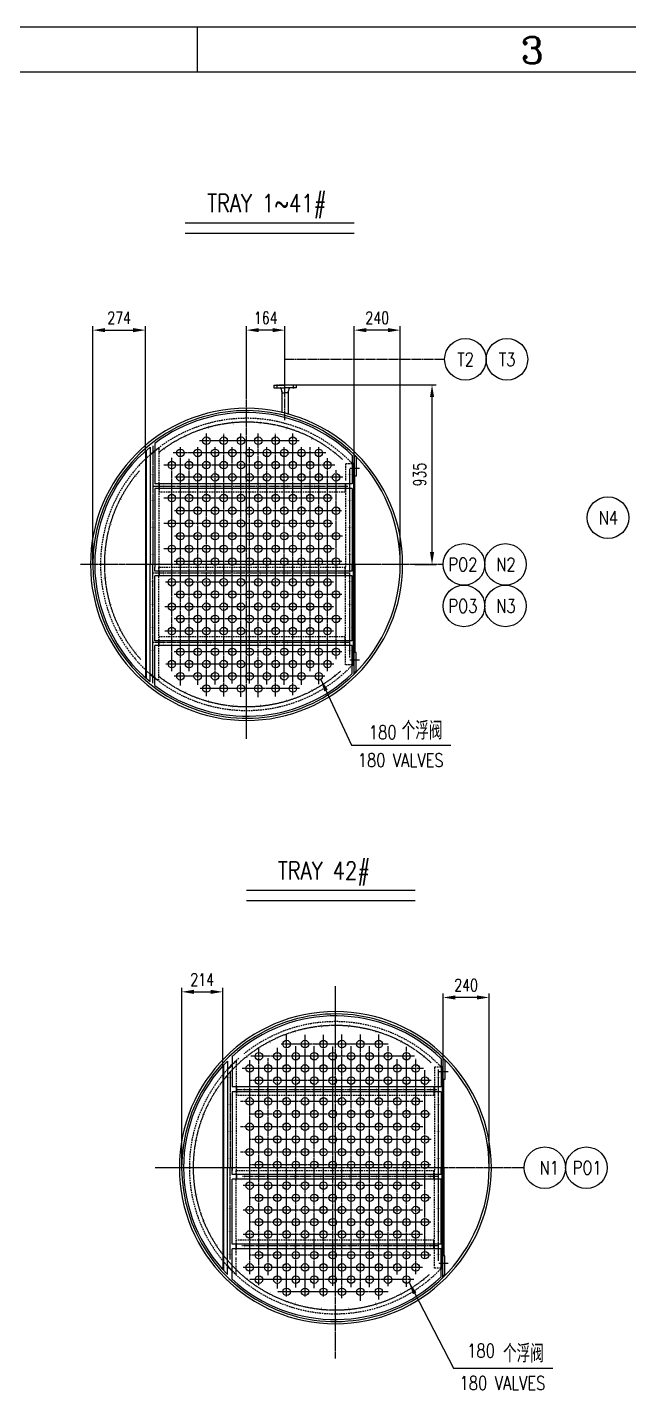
# Model space of a CAD drawing. Extents: x 16825 to 205982, y -10874 to 68273.
# Drawn here: x 168945 to 173641, y 57640 to 68273 of the extents above; entities that cross this region are included whole.
import ezdxf

# ---------------------------------------------------------------- set-up
doc = ezdxf.new("R2010")
doc.units = 0
doc.header["$LTSCALE"] = 5
doc.header["$MEASUREMENT"] = 0
for name, pattern in [('CENTER', [18, 15, -1, 1, -1]), ('DASHED', [0.75, 0.5, -0.25]), ('PHANTOM', [63.5, 31.75, -6.35, 6.35, -6.35, 6.35, -6.35])]:
    doc.linetypes.add(name, pattern=pattern)
doc.layers.get('DEFPOINTS').update_dxf_attribs({"linetype": 'CONTINUOUS'})
for name, color, linetype in [('CEN', 6, 'CENTER'), ('DIM', 1, 'CONTINUOUS'), ('HID', 5, 'DASHED'), ('PHANTOM', 4, 'PHANTOM'), ('THICK', 2, 'CONTINUOUS'), ('THIN', 1, 'CONTINUOUS'), ('THINK', 2, 'CONTINUOUS'), ('THK', 2, 'CONTINUOUS'), ('TK', 3, 'CONTINUOUS'), ('TXT', 3, 'CONTINUOUS')]:
    doc.layers.add(name, color=color, linetype=linetype)
doc.styles.add('ROMANC', font='romanc')
doc.styles.get("Standard").update_dxf_attribs({"font": 'simplex', "width": 0.75, "bigfont": 'hzdx'})
doc.dimstyles.new('DIM3', dxfattribs={"dimscale": 0, "dimtxt": 3, "dimasz": 3, "dimexe": 1, "dimexo": 0, "dimgap": 1.5, "dimtad": 1, "dimdec": 4, "dimdsep": 46, "dimtxsty": 'Standard', "dimcen": 3, "dimclrd": 1, "dimclrt": 3, "dimadec": 0, "dimazin": 0, "dimtfac": 0.75, "dimtdec": 4, "dimtix": 1, "dimtmove": 0, "dimatfit": 0, "dimfxl": 0, "dimtolj": 1, "dimtzin": 0, "dimarcsym": 0})

# ---------------------------------------------------------------- blocks, each defined once
blk = doc.blocks.new('*D34')
at = {"layer": 'DEFPOINTS', "color": 0}
for p in [(169868, 65909), (169868, 64955), (169457, 64081)]:
    blk.add_point(p, dxfattribs=at)
at = {"layer": 'DIM', "lineweight": -2}
for p, q in [((169457, 64081), (169457, 65941)), ((169868, 64955), (169868, 65941))]:
    blk.add_line(p, q, dxfattribs=at)
at = {"layer": 'DIM', "color": 1, "lineweight": -2}
blk.add_line((169553, 65909), (169772, 65909), dxfattribs=at)
at = {"layer": 'DIM', "color": 1}
for points in [[(169553, 65925), (169553, 65893), (169457, 65909)], [(169772, 65925), (169772, 65893), (169868, 65909)]]:
    blk.add_solid(points, dxfattribs=at)
at = {"layer": 'DIM', "color": 3, "insert": (169663, 66005), "char_height": 96, "attachment_point": 5}
blk.add_mtext('\\A1;274', dxfattribs=at)
blk = doc.blocks.new('*D13')
at = {"layer": 'DEFPOINTS', "color": 0}
for p in [(172191, 60701), (172191, 60058), (172551, 59372)]:
    blk.add_point(p, dxfattribs=at)
at = {"layer": 'THIN', "lineweight": -2}
for p, q in [((172191, 60058), (172191, 60733)), ((172551, 59372), (172551, 60733))]:
    blk.add_line(p, q, dxfattribs=at)
at = {"layer": 'THIN', "color": 1, "lineweight": -2}
blk.add_line((172455, 60701), (172287, 60701), dxfattribs=at)
at = {"layer": 'THIN', "color": 1}
for points in [[(172287, 60717), (172287, 60685), (172191, 60701)], [(172455, 60717), (172455, 60685), (172551, 60701)]]:
    blk.add_solid(points, dxfattribs=at)
at = {"layer": 'THIN', "color": 3, "insert": (172371, 60797), "char_height": 96, "attachment_point": 5}
blk.add_mtext('\\A1;240', dxfattribs=at)
blk = doc.blocks.new('*D12')
at = {"layer": 'DEFPOINTS', "color": 0}
for p in [(170472, 60745), (170472, 60156), (170151, 59372)]:
    blk.add_point(p, dxfattribs=at)
at = {"layer": 'DIM', "lineweight": -2}
for p, q in [((170151, 59372), (170151, 60777)), ((170472, 60156), (170472, 60777))]:
    blk.add_line(p, q, dxfattribs=at)
at = {"layer": 'DIM', "color": 1, "lineweight": -2}
blk.add_line((170247, 60745), (170376, 60745), dxfattribs=at)
at = {"layer": 'DIM', "color": 1}
for points in [[(170247, 60761), (170247, 60729), (170151, 60745)], [(170376, 60761), (170376, 60729), (170472, 60745)]]:
    blk.add_solid(points, dxfattribs=at)
at = {"layer": 'DIM', "color": 3, "insert": (170311, 60841), "char_height": 96, "attachment_point": 5}
blk.add_mtext('\\A1;214', dxfattribs=at)
blk = doc.blocks.new('*D18')
at = {"layer": 'DEFPOINTS', "color": 0}
for p in [(171497, 65909), (171497, 64081), (171857, 64081)]:
    blk.add_point(p, dxfattribs=at)
at = {"layer": 'DIM', "lineweight": -2}
for p, q in [((171497, 64081), (171497, 65941)), ((171857, 64081), (171857, 65941))]:
    blk.add_line(p, q, dxfattribs=at)
at = {"layer": 'DIM', "color": 1, "lineweight": -2}
blk.add_line((171761, 65909), (171593, 65909), dxfattribs=at)
at = {"layer": 'DIM', "color": 1}
for points in [[(171593, 65925), (171593, 65893), (171497, 65909)], [(171761, 65925), (171761, 65893), (171857, 65909)]]:
    blk.add_solid(points, dxfattribs=at)
at = {"layer": 'DIM', "color": 3, "insert": (171677, 66005), "char_height": 96, "attachment_point": 5}
blk.add_mtext('\\A1;240', dxfattribs=at)
blk = doc.blocks.new('*D35')
at = {"layer": 'DEFPOINTS', "color": 0}
for p in [(170957, 65483), (172105, 65483), (171972, 64081)]:
    blk.add_point(p, dxfattribs=at)
at = {"layer": 'DIM', "lineweight": -2}
for p, q in [((170957, 65483), (172137, 65483)), ((171972, 64081), (172137, 64081))]:
    blk.add_line(p, q, dxfattribs=at)
at = {"layer": 'DIM', "color": 1, "lineweight": -2}
blk.add_line((172105, 64177), (172105, 65387), dxfattribs=at)
at = {"layer": 'DIM', "color": 1}
for points in [[(172089, 65387), (172121, 65387), (172105, 65483)], [(172089, 64177), (172121, 64177), (172105, 64081)]]:
    blk.add_solid(points, dxfattribs=at)
at = {"layer": 'DIM', "color": 3, "insert": (172009, 64782), "char_height": 96, "attachment_point": 5, "rotation": 90}
blk.add_mtext('\\A1;935', dxfattribs=at)
blk = doc.blocks.new('*D17')
at = {"layer": 'DEFPOINTS', "color": 0}
for p in [(170657, 65909), (170657, 65396), (170957, 65396)]:
    blk.add_point(p, dxfattribs=at)
at = {"layer": 'DIM', "lineweight": -2}
for p, q in [((170657, 65396), (170657, 65941)), ((170957, 65396), (170957, 65941))]:
    blk.add_line(p, q, dxfattribs=at)
at = {"layer": 'DIM', "color": 1, "lineweight": -2}
blk.add_line((170861, 65909), (170753, 65909), dxfattribs=at)
at = {"layer": 'DIM', "color": 1}
for points in [[(170753, 65925), (170753, 65893), (170657, 65909)], [(170861, 65925), (170861, 65893), (170957, 65909)]]:
    blk.add_solid(points, dxfattribs=at)
at = {"layer": 'DIM', "color": 3, "insert": (170807, 66005), "char_height": 96, "attachment_point": 5}
blk.add_mtext('\\A1;164', dxfattribs=at)

msp = doc.modelspace()

# ---------------------------------------------------------------- linework, layer by layer
at = {"layer": 'CEN', "ltscale": 0.6}
for p, q in [((170657.182, 62720.676), (170657.182, 65682.187)), ((170343.682, 63052.284), (170343.682, 65101.601)), ((170478.682, 63050), (170478.682, 65101.601)), ((170613.682, 63047.716), (170613.682, 65101.601)), ((170748.682, 63045.431), (170748.682, 65101.601)), ((170883.682, 63050), (170883.682, 65101.601)), ((171018.682, 63061.422), (171018.682, 65101.601)), ((169926.682, 65007.131), (169926.682, 64080.822)), ((170141.182, 63134.524), (170141.182, 64996.203)), ((170276.182, 63141.377), (170276.182, 64996.203)), ((171068.651, 65046.072), (170289.939, 65046.072)), ((170411.182, 63143.662), (170411.182, 64996.203)), ((170546.182, 63150.515), (170546.182, 64996.203)), ((170681.182, 63150.515), (170681.182, 64996.203)), ((170816.182, 63143.662), (170816.182, 64996.203)), ((170951.182, 63141.377), (170951.182, 64996.203)), ((171086.182, 63141.377), (171086.182, 64996.203)), ((171153.682, 63246.461), (171153.682, 64996.203)), ((171221.182, 63145.946), (171221.182, 64996.203)), ((170073.682, 63246.461), (170073.682, 64913.23)), ((171274.827, 64950.822), (170084.362, 64950.822)), ((170208.682, 63246.461), (170208.682, 64904.26)), ((171288.682, 63246.461), (171288.682, 64910.988)), ((171345.333, 64855.572), (170011.144, 64855.572)), ((171407.704, 64760.322), (170097.472, 64760.322)), ((171356.182, 63342.176), (171356.182, 64816.802)), ((171459.682, 64822.812), (171459.682, 63354.962)), ((171327.77, 64598.322), (170011.144, 64598.322)), ((171398.218, 64499.322), (170095.934, 64499.322)), ((171331.206, 64400.322), (170011.144, 64400.322)), ((171405.091, 64301.322), (170095.934, 64301.322)), ((171339.805, 64202.322), (170011.144, 64202.322)), ((172191.562, 64080.822), (169361.516, 64080.822)), ((169926.682, 63154.514), (169926.682, 64080.822)), ((171401.662, 64103.322), (170093.251, 64103.322)), ((171337.114, 63941.322), (170023.258, 63941.322)), ((171401.662, 63846.072), (170093.251, 63846.072)), ((171337.073, 63750.822), (170019.267, 63750.822)), ((171401.662, 63655.572), (170093.251, 63655.572)), ((171337.073, 63560.322), (170019.267, 63560.322)), ((171401.662, 63398.322), (170093.251, 63398.322)), ((171337.414, 63303.072), (170025.947, 63303.072)), ((171269.194, 63207.822), (170093.251, 63207.822)), ((171070.058, 63112.572), (170294.353, 63112.572)), ((171350.536, 57883.103), (171350.536, 60791.308)), ((170969.536, 58366.228), (170969.536, 60411.035)), ((171113.536, 58366.228), (171113.536, 60411.035)), ((171257.536, 58366.228), (171257.536, 60411.035)), ((171401.536, 58355.252), (171401.536, 60411.035)), ((171545.536, 58332.613), (171545.536, 60411.035)), ((171689.536, 58343.08), (171689.536, 60411.035)), ((170753.536, 58454.717), (170753.536, 60308.259)), ((170897.536, 58430.296), (170897.536, 60307.157)), ((171762.006, 60337.725), (170927.276, 60337.725)), ((171041.536, 58438.983), (171041.536, 60320.051)), ((171185.536, 58433.749), (171185.536, 60324.887)), ((171329.536, 58449.449), (171329.536, 60318.44)), ((171473.536, 58440.727), (171473.536, 60320.051)), ((171617.536, 58440.765), (171617.536, 60323.275)), ((171761.536, 58447.743), (171761.536, 60321.452)), ((171905.536, 58442.51), (171905.536, 60315.609)), ((170681.536, 58541.937), (170681.536, 60213.641)), ((171968.182, 60242.475), (170690.579, 60242.475)), ((170825.536, 58534.959), (170825.536, 60228.179)), ((171833.536, 58538.451), (171833.536, 60220.174)), ((171977.536, 58541.94), (171977.536, 60222.122)), ((170530.036, 60120.058), (170530.036, 59372.475)), ((172038.688, 60147.225), (170622.904, 60147.225)), ((172049.536, 58661.362), (172049.536, 60132.53)), ((172153.036, 60139.348), (172153.036, 58646.615)), ((172097.572, 60051.975), (170681.536, 60051.975)), ((172033.16, 59889.975), (170609.536, 59889.975)), ((172091.573, 59790.975), (170681.536, 59790.975)), ((172033.16, 59691.975), (170609.536, 59691.975)), ((172098.446, 59592.975), (170681.536, 59592.975)), ((172033.16, 59493.975), (170609.536, 59493.975)), ((172823.406, 59372.475), (169943.787, 59372.475)), ((170530.036, 58657.397), (170530.036, 59372.475)), ((172095.017, 59394.975), (170681.536, 59394.975)), ((172030.468, 59232.975), (170626.682, 59232.975)), ((172095.017, 59137.725), (170681.536, 59137.725)), ((172030.428, 59042.475), (170630.967, 59042.475)), ((172095.017, 58947.225), (170681.536, 58947.225)), ((172030.428, 58851.975), (170630.957, 58851.975)), ((172030.769, 58594.725), (170628.503, 58594.725)), ((172095.017, 58689.975), (170681.536, 58689.975)), ((171962.548, 58499.475), (170681.536, 58499.475)), ((171763.413, 58404.225), (170897.536, 58404.225))]:
    msp.add_line(p, q, dxfattribs=at)
at = {"layer": 'CEN'}
for p, q in [((170957.182, 65681.141), (172203.443, 65681.141)), ((170893.432, 65484.703), (170893.432, 65454.703)), ((170957.182, 65206.158), (170957.182, 65395.964)), ((171020.932, 65484.703), (171020.932, 65454.703)), ((171538.882, 64828.329), (171462.171, 64828.329)), ((171448.071, 64688.322), (169926.682, 64688.322)), ((171456.374, 64013.322), (169926.682, 64013.322)), ((171459.682, 63470.322), (169926.682, 63470.322)), ((171538.882, 63333.316), (171462.171, 63333.316)), ((172232.236, 60119.982), (172155.526, 60119.982)), ((172141.425, 59979.975), (170575.036, 59979.975)), ((172149.729, 59304.975), (170620.036, 59304.975)), ((172153.036, 58761.975), (170620.036, 58761.975)), ((172232.236, 58624.968), (172155.526, 58624.968))]:
    msp.add_line(p, q, dxfattribs=at)
at = {"layer": 'CEN', "ltscale": 0.6}
for centre, start, end in [((170657.182, 64080.822), 47.5779558, 128.1387225), ((170657.182, 64080.822), 138.8758664, 221.9619102), ((170657.182, 64080.822), 231.8612775, 311.4452203), ((171350.536, 59372.475), 47.5779558, 311.4452203)]:
    msp.add_arc(centre, 1110, start, end, dxfattribs=at)
at = {"layer": 'DIM'}
for centre in [(172365.629, 65681.141), (172690.002, 65681.141), (173478.398, 64445.314), (172353.748, 64080.822), (172678.122, 64080.822), (172353.748, 63756.449), (172678.122, 63756.449), (172985.593, 59372.475), (173309.966, 59372.475)]:
    msp.add_circle(centre, 162.187, dxfattribs=at)
at = {"layer": 'HID', "ltscale": 5}
for p, q in [((169971.682, 64987.938), (169971.682, 64710.822)), ((171429.682, 64865.829), (171429.682, 64733.322)), ((171482.182, 64865.829), (171429.682, 64865.829)), ((171482.182, 64868.829), (171480.981, 64868.829)), ((169971.682, 64673.322), (169971.682, 64058.322)), ((169974.682, 64673.322), (169974.682, 64643.322)), ((171429.682, 64673.322), (171429.682, 64058.322)), ((171426.682, 64643.322), (169974.682, 64643.322)), ((169971.682, 64028.322), (169971.682, 64058.322)), ((169974.682, 64058.322), (171426.682, 64058.322)), ((169974.682, 64028.322), (169974.682, 64058.322)), ((171426.682, 64028.322), (171426.682, 64058.322)), ((171429.682, 64028.322), (171429.682, 64058.322)), ((169971.682, 63485.322), (169971.682, 63990.822)), ((171429.682, 63485.322), (171429.682, 63990.822)), ((171426.682, 63515.322), (169974.682, 63515.322)), ((169974.682, 63485.322), (169974.682, 63515.322)), ((169971.682, 63173.707), (169971.682, 63447.822)), ((171429.682, 63295.816), (171429.682, 63447.822)), ((171482.182, 63295.816), (171429.682, 63295.816)), ((171482.182, 63292.816), (171480.981, 63292.816)), ((170575.036, 60203.961), (170575.036, 60002.475)), ((172175.536, 60157.482), (172123.036, 60157.482)), ((172123.036, 60157.482), (172123.036, 60002.475)), ((172175.536, 60160.482), (172174.336, 60160.482)), ((170575.036, 59964.975), (170575.036, 59349.975)), ((170578.036, 59964.975), (170578.036, 59934.975)), ((172120.036, 59934.975), (170578.036, 59934.975)), ((172123.036, 59964.975), (172123.036, 59349.975)), ((170575.036, 59319.975), (170575.036, 59349.975)), ((170578.036, 59349.975), (172120.036, 59349.975)), ((170578.036, 59319.975), (170578.036, 59349.975)), ((172120.036, 59319.975), (172120.036, 59349.975)), ((172123.036, 59319.975), (172123.036, 59349.975)), ((170575.036, 58776.975), (170575.036, 59282.475)), ((172123.036, 58776.975), (172123.036, 59282.475)), ((172120.036, 58806.975), (170578.036, 58806.975)), ((170578.036, 58776.975), (170578.036, 58806.975)), ((170575.036, 58689.975), (170575.036, 58739.475)), ((172123.036, 58587.468), (172123.036, 58739.475)), ((170575.036, 58540.989), (170575.036, 58674.975)), ((172175.536, 58587.468), (172123.036, 58587.468)), ((172175.536, 58584.468), (172174.336, 58584.468))]:
    msp.add_line(p, q, dxfattribs=at)
for centre, radius, start, end in [((170657.182, 64080.822), 1140, 43.7278547, 128.8756004), ((170657.182, 64080.822), 1137, 127.0780493, 128.9975827), ((170657.182, 64080.822), 1140, 131.3400253, 180), ((170657.182, 64080.822), 1140, 180, 228.6599747), ((170657.182, 64080.822), 1140, 231.1243996, 316.2721453), ((170657.182, 64080.822), 1137, 231.0024173, 232.9219507), ((171350.536, 59372.475), 1140, 43.7278547, 128.8756004), ((171350.536, 59372.475), 1140, 131.3400253, 134.9572467), ((171350.536, 59372.475), 1137, 133.0046766, 135.1083968), ((171350.536, 59372.475), 1140, 137.6866012, 180), ((171350.536, 59372.475), 1140, 180, 222.3133988), ((171350.536, 59372.475), 1140, 225.0427533, 316.2721453), ((171350.536, 59372.475), 1137, 224.8916032, 226.9953234)]:
    msp.add_arc(centre, radius, start, end, dxfattribs=at)
at = {"layer": 'PHANTOM', "ltscale": 0.5}
for p, q in [((171426.682, 64673.322), (171426.682, 64643.322)), ((171426.682, 63485.322), (171426.682, 63515.322)), ((172120.036, 59964.975), (172120.036, 59934.975)), ((172120.036, 58776.975), (172120.036, 58806.975))]:
    msp.add_line(p, q, dxfattribs=at)
at = {"layer": 'THICK'}
for p, q in [((171482.182, 64028.322), (169941.682, 64028.322)), ((171426.682, 63990.822), (171426.682, 64028.322)), ((171429.682, 63990.822), (171429.682, 64028.322)), ((171482.182, 63990.822), (169941.682, 63990.822)), ((172175.536, 59319.975), (170545.036, 59319.975)), ((172175.536, 59282.475), (170545.036, 59282.475)), ((172120.036, 59282.475), (172120.036, 59319.975)), ((172123.036, 59282.475), (172123.036, 59319.975))]:
    msp.add_line(p, q, dxfattribs=at)
at = {"layer": 'THINK'}
for p, q in [((169904.182, 64995.817), (169904.182, 64080.822)), ((169941.682, 65025.43), (169941.682, 64710.822)), ((171482.182, 64931.469), (171482.182, 64710.822)), ((171497.182, 64868.829), (171482.182, 64868.829)), ((171497.182, 64865.829), (171482.182, 64865.829)), ((171491.182, 64865.829), (171491.182, 64080.822)), ((171497.182, 64937.794), (171497.182, 64080.822)), ((171512.182, 64922.829), (171497.182, 64922.829)), ((171512.182, 64922.829), (171512.182, 64768.329)), ((171512.182, 64768.329), (171497.182, 64768.329)), ((171503.182, 64765.329), (171497.182, 64765.329)), ((171482.182, 64710.822), (169941.682, 64710.822)), ((171482.182, 64673.322), (169941.682, 64673.322)), ((169941.682, 64673.322), (169941.682, 64058.322)), ((169971.682, 64710.822), (169971.682, 64673.322)), ((169974.682, 64710.822), (169974.682, 64673.322)), ((171426.682, 64710.822), (171426.682, 64673.322)), ((171429.682, 64710.822), (171429.682, 64673.322)), ((171482.182, 64673.322), (171482.182, 64080.822)), ((169904.182, 63165.827), (169904.182, 64080.822)), ((169941.682, 64028.322), (169941.682, 64058.322)), ((171482.182, 64028.322), (171482.182, 64080.822)), ((171491.182, 63295.816), (171491.182, 64080.822)), ((171497.182, 63223.851), (171497.182, 64080.822)), ((169941.682, 63485.322), (169941.682, 63990.822)), ((171482.182, 63485.322), (171482.182, 63990.822)), ((171482.182, 63485.322), (169941.682, 63485.322)), ((169971.682, 63447.822), (169971.682, 63485.322)), ((169974.682, 63447.822), (169974.682, 63485.322)), ((171426.682, 63447.822), (171426.682, 63485.322)), ((171429.682, 63447.822), (171429.682, 63485.322)), ((171482.182, 63447.822), (169941.682, 63447.822)), ((169941.682, 63136.214), (169941.682, 63447.822)), ((171482.182, 63230.175), (171482.182, 63447.822)), ((171503.182, 63396.316), (171497.182, 63396.316)), ((171512.182, 63393.316), (171497.182, 63393.316)), ((171512.182, 63238.816), (171512.182, 63393.316)), ((171497.182, 63295.816), (171482.182, 63295.816)), ((171497.182, 63292.816), (171482.182, 63292.816)), ((171512.182, 63238.816), (171497.182, 63238.816)), ((170507.536, 60205.287), (170507.536, 59372.475)), ((170545.036, 60241.609), (170545.036, 60002.475)), ((172175.536, 60223.122), (172175.536, 60002.475)), ((172190.536, 60229.446), (172190.536, 59372.475)), ((172205.536, 60214.482), (172190.536, 60214.482)), ((172205.536, 60214.482), (172205.536, 60059.982)), ((172190.536, 60160.482), (172175.536, 60160.482)), ((172190.536, 60157.482), (172175.536, 60157.482)), ((172184.536, 60157.482), (172184.536, 59372.475)), ((172175.536, 60002.475), (170545.036, 60002.475)), ((170575.036, 60002.475), (170575.036, 59964.975)), ((170578.036, 60002.475), (170578.036, 59964.975)), ((172120.036, 60002.475), (172120.036, 59964.975)), ((172123.036, 60002.475), (172123.036, 59964.975)), ((172205.536, 60059.982), (172190.536, 60059.982)), ((172196.536, 60056.982), (172190.536, 60056.982)), ((170545.036, 59964.975), (170545.036, 59349.975)), ((172175.536, 59964.975), (170545.036, 59964.975)), ((172175.536, 59964.975), (172175.536, 59372.475)), ((170507.536, 58539.663), (170507.536, 59372.475)), ((170545.036, 59319.975), (170545.036, 59372.475)), ((172175.536, 59319.975), (172175.536, 59372.475)), ((172184.536, 58587.468), (172184.536, 59372.475)), ((172190.536, 58515.504), (172190.536, 59372.475)), ((170545.036, 58776.975), (170545.036, 59282.475)), ((172175.536, 58776.975), (172175.536, 59282.475)), ((172175.536, 58776.975), (170545.036, 58776.975)), ((172175.536, 58739.475), (170545.036, 58739.475)), ((170545.036, 58503.34), (170545.036, 58739.475)), ((170575.036, 58739.475), (170575.036, 58776.975)), ((170578.036, 58739.475), (170578.036, 58776.975)), ((172120.036, 58739.475), (172120.036, 58776.975)), ((172123.036, 58739.475), (172123.036, 58776.975)), ((172175.536, 58521.828), (172175.536, 58739.475)), ((172196.536, 58687.968), (172190.536, 58687.968)), ((172205.536, 58684.968), (172190.536, 58684.968)), ((172205.536, 58530.468), (172205.536, 58684.968)), ((172190.536, 58587.468), (172175.536, 58587.468)), ((172190.536, 58584.468), (172175.536, 58584.468)), ((172205.536, 58530.468), (172190.536, 58530.468))]:
    msp.add_line(p, q, dxfattribs=at)
for centre, radius, start, end in [((170657.182, 64080.822), 1218, 0, 180), ((170657.182, 64080.822), 1200, 45.5729963, 180), ((170657.182, 64080.822), 1185, 45.8768793, 127.1423585), ((170657.182, 64080.822), 1185, 129.4528518, 180), ((170657.182, 64080.822), 1140, 128.8756004, 131.3400253), ((170657.182, 64080.822), 1137, 128.9975827, 131.4731603), ((170657.182, 64080.822), 1200, 0, 45.5729963), ((170657.182, 64080.822), 1218, 180, 0), ((170657.182, 64080.822), 1200, 180, 314.4270037), ((170657.182, 64080.822), 1185, 180, 230.5471482), ((170657.182, 64080.822), 1200, 314.4270037, 0), ((170657.182, 64080.822), 1137, 228.5268397, 231.0024173), ((170657.182, 64080.822), 1140, 228.6599747, 231.1243996), ((170657.182, 64080.822), 1185, 232.8576415, 314.1231207), ((171350.536, 59372.475), 1218, 0, 180), ((171350.536, 59372.475), 1200, 45.5729963, 180), ((171350.536, 59372.475), 1185, 45.8768793, 132.8238634), ((171350.536, 59372.475), 1185, 135.3483188, 180), ((171350.536, 59372.475), 1200, 0, 45.5729963), ((171350.536, 59372.475), 1140, 134.9572467, 137.6866012), ((171350.536, 59372.475), 1137, 135.1083968, 137.8529291), ((171350.536, 59372.475), 1218, 180, 0), ((171350.536, 59372.475), 1200, 180, 314.4270037), ((171350.536, 59372.475), 1185, 180, 224.6516812), ((171350.536, 59372.475), 1200, 314.4270037, 0), ((171350.536, 59372.475), 1137, 222.1470709, 224.8916032), ((171350.536, 59372.475), 1140, 222.3133988, 225.0427533), ((171350.536, 59372.475), 1185, 227.1761366, 314.1231207)]:
    msp.add_arc(centre, radius, start, end, dxfattribs=at)
at = {"layer": 'THK'}
for p, q in [((170179.045, 66746.132), (171496.257, 66746.132)), ((170179.045, 66666.065), (171496.257, 66666.065)), ((170870.932, 65480.203), (170957.182, 65480.203)), ((170870.932, 65480.203), (170870.932, 65459.203)), ((170870.932, 65459.203), (170957.182, 65459.203)), ((170908.432, 65483.203), (171005.932, 65483.203)), ((170908.432, 65483.203), (170908.432, 65480.203)), ((170924.17, 65455.377), (170932.774, 65430.252)), ((170933.182, 65428.077), (170933.182, 65420.203)), ((170933.182, 65420.203), (170933.182, 65264.059)), ((170933.182, 65420.203), (170957.182, 65420.203)), ((170981.182, 65420.203), (170981.182, 65251.826)), ((171005.932, 65483.203), (171005.932, 65480.203)), ((169874.182, 64970.281), (169874.182, 63191.364)), ((169868.182, 64964.963), (169868.182, 63196.682)), ((171503.182, 64080.822), (171503.182, 64765.329)), ((169971.682, 64028.322), (169971.682, 63990.822)), ((169974.682, 64028.322), (169974.682, 63990.822)), ((171503.182, 64080.822), (171503.182, 63396.316)), ((170656.907, 61538.19), (171974.119, 61538.19)), ((170656.907, 61458.123), (171974.119, 61458.123)), ((170471.536, 60167.198), (170471.536, 58577.752)), ((170477.536, 60173.784), (170477.536, 58571.166)), ((172196.536, 59372.475), (172196.536, 60056.982)), ((172196.536, 59372.475), (172196.536, 58687.968)), ((170575.036, 59319.975), (170575.036, 59282.475)), ((170578.036, 59319.975), (170578.036, 59282.475))]:
    msp.add_line(p, q, dxfattribs=at)
at = {"layer": 'THK', "extrusion": (-1.22461e-16, 7.4983e-33, -1)}
for p, q in [((171043.432, 65480.203), (170957.182, 65480.203)), ((171043.432, 65459.203), (170957.182, 65459.203)), ((170981.182, 65420.203), (170957.182, 65420.203)), ((170981.182, 65428.077), (170981.182, 65420.203)), ((170990.194, 65455.377), (170981.59, 65430.252)), ((171043.432, 65480.203), (171043.432, 65459.203))]:
    msp.add_line(p, q, dxfattribs=at)
at = {"layer": 'THK', "const_width": 2.25}
for points in [[(170564.878, 65187.068), (170536.708, 65184.356)], [(170552.149, 65171.627), (170549.437, 65199.797)], [(170749.486, 65187.068), (170777.656, 65184.356)], [(170762.214, 65171.627), (170764.927, 65199.797)], [(170192.086, 65088.784), (170166.543, 65076.6)], [(170185.406, 65069.92), (170173.223, 65095.463)], [(170374.183, 65154.233), (170346.912, 65146.671)], [(170364.329, 65136.817), (170356.766, 65164.087)], [(170958.872, 65149.131), (170986.006, 65141.093)], [(170968.42, 65131.545), (170976.458, 65158.679)], [(171163.189, 65052.853), (171176.257, 65077.955)], [(170024.121, 64992.707), (170001.082, 64976.274)], [(170020.819, 64972.971), (170004.385, 64996.01)], [(171157.172, 65071.938), (171182.274, 65058.871)], [(171337.099, 64958.326), (171359.247, 64940.709)], [(171339.365, 64938.443), (171356.982, 64960.591)], [(169799.561, 64763.005), (169777.413, 64780.622)], [(169779.678, 64760.74), (169797.295, 64782.887)], [(169940.832, 64785.822), (169912.532, 64785.822)], [(169926.682, 64771.672), (169926.682, 64799.972)], [(171473.832, 64785.822), (171445.532, 64785.822)], [(171459.682, 64771.672), (171459.682, 64799.972)], [(170026.332, 64688.322), (169998.032, 64688.322)], [(170012.182, 64674.172), (170012.182, 64702.472)], [(170206.332, 64688.322), (170178.032, 64688.322)], [(170192.182, 64674.172), (170192.182, 64702.472)], [(170386.332, 64688.322), (170358.032, 64688.322)], [(170372.182, 64674.172), (170372.182, 64702.472)], [(170581.332, 64688.322), (170553.032, 64688.322)], [(170567.182, 64674.172), (170567.182, 64702.472)], [(170783.832, 64688.322), (170755.532, 64688.322)], [(170769.682, 64674.172), (170769.682, 64702.472)], [(170993.832, 64688.322), (170965.532, 64688.322)], [(170979.682, 64674.172), (170979.682, 64702.472)], [(171203.832, 64688.322), (171175.532, 64688.322)], [(171189.682, 64674.172), (171189.682, 64702.472)], [(171413.832, 64688.322), (171385.532, 64688.322)], [(171399.682, 64674.172), (171399.682, 64702.472)], [(169685.151, 64586.829), (169660.049, 64599.897)], [(169666.066, 64580.812), (169679.134, 64605.914)], [(169940.832, 64575.822), (169912.532, 64575.822)], [(169926.682, 64561.672), (169926.682, 64589.972)], [(171473.832, 64575.822), (171445.532, 64575.822)], [(171459.682, 64561.672), (171459.682, 64589.972)], [(169606.459, 64392.06), (169579.325, 64400.098)], [(169588.873, 64382.512), (169596.911, 64409.647)], [(169940.832, 64365.822), (169912.532, 64365.822)], [(169926.682, 64351.672), (169926.682, 64379.972)], [(171473.832, 64365.822), (171445.532, 64365.822)], [(171459.682, 64351.672), (171459.682, 64379.972)], [(169566.377, 64185.855), (169538.207, 64188.567)], [(169550.936, 64173.126), (169553.648, 64201.296)], [(169940.832, 64155.822), (169912.532, 64155.822)], [(169926.682, 64141.672), (169926.682, 64169.972)], [(171473.832, 64155.822), (171445.532, 64155.822)], [(171459.682, 64141.672), (171459.682, 64169.972)], [(170026.332, 64013.322), (169998.032, 64013.322)], [(170012.182, 63999.172), (170012.182, 64027.472)], [(170206.332, 64013.322), (170178.032, 64013.322)], [(170192.182, 63999.172), (170192.182, 64027.472)], [(170386.332, 64013.322), (170358.032, 64013.322)], [(170372.182, 63999.172), (170372.182, 64027.472)], [(170581.332, 64013.322), (170553.032, 64013.322)], [(170567.182, 63999.172), (170567.182, 64027.472)], [(170783.832, 64013.322), (170755.532, 64013.322)], [(170769.682, 63999.172), (170769.682, 64027.472)], [(170993.832, 64013.322), (170965.532, 64013.322)], [(170979.682, 63999.172), (170979.682, 64027.472)], [(171203.832, 64013.322), (171175.532, 64013.322)], [(171189.682, 63999.172), (171189.682, 64027.472)], [(171413.832, 64013.322), (171385.532, 64013.322)], [(171399.682, 63999.172), (171399.682, 64027.472)], [(169566.377, 63975.79), (169538.207, 63973.077)], [(169550.936, 63988.518), (169553.648, 63960.349)], [(169940.832, 63945.822), (169912.532, 63945.822)], [(169926.682, 63932.328), (169926.682, 63960.628)], [(171473.832, 63945.822), (171445.532, 63945.822)], [(171459.682, 63932.328), (171459.682, 63960.628)], [(169606.459, 63769.584), (169579.325, 63761.546)], [(169588.873, 63779.133), (169596.911, 63751.998)], [(169940.832, 63765.822), (169912.532, 63765.822)], [(169926.682, 63751.672), (169926.682, 63779.972)], [(171473.832, 63765.822), (171445.532, 63765.822)], [(171459.682, 63751.672), (171459.682, 63779.972)], [(169940.832, 63585.822), (169912.532, 63585.822)], [(169926.682, 63571.672), (169926.682, 63599.972)], [(171473.832, 63585.822), (171445.532, 63585.822)], [(171459.682, 63571.672), (171459.682, 63599.972)], [(169685.151, 63574.815), (169660.049, 63561.748)], [(169666.066, 63580.832), (169679.134, 63555.73)], [(170012.182, 63456.172), (170012.182, 63484.472)], [(170192.182, 63456.172), (170192.182, 63484.472)], [(170372.182, 63456.172), (170372.182, 63484.472)], [(170567.182, 63456.172), (170567.182, 63484.472)], [(170769.682, 63456.172), (170769.682, 63484.472)], [(170979.682, 63456.172), (170979.682, 63484.472)], [(171189.682, 63456.172), (171189.682, 63484.472)], [(171399.682, 63456.172), (171399.682, 63484.472)], [(169799.561, 63398.64), (169777.413, 63381.022)], [(169779.678, 63400.905), (169797.295, 63378.757)], [(169940.832, 63405.822), (169912.532, 63405.822)], [(169926.682, 63391.672), (169926.682, 63419.972)], [(170026.332, 63470.322), (169998.032, 63470.322)], [(170206.332, 63470.322), (170178.032, 63470.322)], [(170386.332, 63470.322), (170358.032, 63470.322)], [(170581.332, 63470.322), (170553.032, 63470.322)], [(170783.832, 63470.322), (170755.532, 63470.322)], [(170993.832, 63470.322), (170965.532, 63470.322)], [(171203.832, 63470.322), (171175.532, 63470.322)], [(171413.832, 63470.322), (171385.532, 63470.322)], [(171473.832, 63405.822), (171445.532, 63405.822)], [(171459.682, 63391.672), (171459.682, 63419.972)], [(170024.121, 63168.937), (170001.082, 63185.371)], [(170020.819, 63188.674), (170004.385, 63165.634)], [(171337.099, 63203.319), (171359.247, 63220.936)], [(171339.365, 63223.201), (171356.982, 63201.053)], [(170192.086, 63072.861), (170166.543, 63085.044)], [(170185.406, 63091.724), (170173.223, 63066.181)], [(171157.172, 63089.706), (171182.274, 63102.774)], [(171163.189, 63108.791), (171176.257, 63083.689)], [(170374.183, 63007.411), (170346.912, 63014.974)], [(170364.329, 63024.828), (170356.766, 62997.557)], [(170564.878, 62974.576), (170536.708, 62977.289)], [(170552.149, 62990.017), (170549.437, 62961.848)], [(170749.486, 62974.576), (170777.656, 62977.289)], [(170762.214, 62990.017), (170764.927, 62961.848)], [(170958.872, 63012.514), (170986.006, 63020.551)], [(170968.42, 63030.1), (170976.458, 63002.965)], [(171048.847, 60440.784), (171021.712, 60432.746)], [(171039.298, 60423.198), (171031.261, 60450.332)], [(171258.233, 60478.721), (171230.063, 60476.009)], [(171245.504, 60463.28), (171242.791, 60491.45)], [(171442.84, 60478.721), (171471.01, 60476.009)], [(171455.569, 60463.28), (171458.281, 60491.45)], [(171652.226, 60440.784), (171679.361, 60432.746)], [(171661.775, 60423.198), (171669.812, 60450.332)], [(170850.547, 60363.591), (170825.444, 60350.523)], [(170844.529, 60344.506), (170831.462, 60369.608)], [(171850.526, 60363.591), (171875.629, 60350.523)], [(171856.544, 60344.506), (171869.611, 60369.608)], [(170670.619, 60249.979), (170648.471, 60232.361)], [(170668.354, 60230.096), (170650.737, 60252.244)], [(172030.454, 60249.979), (172052.602, 60232.361)], [(172032.719, 60230.096), (172050.336, 60252.244)], [(170544.186, 60077.475), (170515.886, 60077.475)], [(170530.036, 60063.325), (170530.036, 60091.625)], [(172167.186, 60077.475), (172138.886, 60077.475)], [(172153.036, 60063.325), (172153.036, 60091.625)], [(170431.479, 59969.318), (170407.745, 59984.731)], [(170411.906, 59965.157), (170427.319, 59988.891)], [(170652.854, 59979.975), (170624.554, 59979.975)], [(170638.036, 59965.825), (170638.036, 59994.125)], [(170832.186, 59979.975), (170803.886, 59979.975)], [(170818.036, 59965.825), (170818.036, 59994.125)], [(171042.186, 59979.975), (171013.886, 59979.975)], [(171028.036, 59965.825), (171028.036, 59994.125)], [(171252.186, 59979.975), (171223.886, 59979.975)], [(171238.036, 59965.825), (171238.036, 59994.125)], [(171477.186, 59979.975), (171448.886, 59979.975)], [(171463.036, 59965.825), (171463.036, 59994.125)], [(171687.186, 59979.975), (171658.886, 59979.975)], [(171673.036, 59965.825), (171673.036, 59994.125)], [(171897.186, 59979.975), (171868.886, 59979.975)], [(171883.036, 59965.825), (171883.036, 59994.125)], [(172107.186, 59979.975), (172078.886, 59979.975)], [(172093.036, 59965.825), (172093.036, 59994.125)], [(170544.186, 59867.475), (170515.886, 59867.475)], [(170530.036, 59853.325), (170530.036, 59881.625)], [(172167.186, 59867.475), (172138.886, 59867.475)], [(172153.036, 59853.325), (172153.036, 59881.625)], [(170334.482, 59782.988), (170308.243, 59793.589)], [(170316.062, 59775.169), (170326.663, 59801.408)], [(170544.186, 59657.475), (170515.886, 59657.475)], [(170530.036, 59643.325), (170530.036, 59671.625)], [(172167.186, 59657.475), (172138.886, 59657.475)], [(172153.036, 59643.325), (172153.036, 59671.625)], [(170274.82, 59581.573), (170247.04, 59586.973)], [(170258.23, 59570.383), (170263.63, 59598.163)], [(170544.186, 59447.475), (170515.886, 59447.475)], [(170530.036, 59433.325), (170530.036, 59461.625)], [(172167.186, 59447.475), (172138.886, 59447.475)], [(172153.036, 59433.325), (172153.036, 59461.625)], [(170254.686, 59372.475), (170226.386, 59372.475)], [(170240.536, 59358.325), (170240.536, 59386.625)], [(170544.186, 59237.475), (170515.886, 59237.475)], [(170530.036, 59223.325), (170530.036, 59251.625)], [(170652.854, 59304.975), (170624.554, 59304.975)], [(170638.036, 59290.825), (170638.036, 59319.125)], [(170832.186, 59304.975), (170803.886, 59304.975)], [(170818.036, 59290.825), (170818.036, 59319.125)], [(171042.186, 59304.975), (171013.886, 59304.975)], [(171028.036, 59290.825), (171028.036, 59319.125)], [(171252.186, 59304.975), (171223.886, 59304.975)], [(171238.036, 59290.825), (171238.036, 59319.125)], [(171477.186, 59304.975), (171448.886, 59304.975)], [(171463.036, 59290.825), (171463.036, 59319.125)], [(171687.186, 59304.975), (171658.886, 59304.975)], [(171673.036, 59290.825), (171673.036, 59319.125)], [(171897.186, 59304.975), (171868.886, 59304.975)], [(171883.036, 59290.825), (171883.036, 59319.125)], [(172107.186, 59304.975), (172078.886, 59304.975)], [(172093.036, 59290.825), (172093.036, 59319.125)], [(172167.186, 59237.475), (172138.886, 59237.475)], [(172153.036, 59223.325), (172153.036, 59251.625)], [(170274.82, 59163.377), (170247.04, 59157.977)], [(170258.23, 59174.567), (170263.63, 59146.787)], [(170544.186, 59057.475), (170515.886, 59057.475)], [(170530.036, 59043.325), (170530.036, 59071.625)], [(172167.186, 59057.475), (172138.886, 59057.475)], [(172153.036, 59043.325), (172153.036, 59071.625)], [(170334.482, 58961.962), (170308.243, 58951.361)], [(170316.062, 58969.781), (170326.663, 58943.542)], [(170544.186, 58877.475), (170515.886, 58877.475)], [(170530.036, 58863.325), (170530.036, 58891.625)], [(172167.186, 58877.475), (172138.886, 58877.475)], [(172153.036, 58863.325), (172153.036, 58891.625)], [(170431.479, 58775.632), (170407.745, 58760.219)], [(170411.906, 58779.793), (170427.319, 58756.058)], [(170544.186, 58697.475), (170515.886, 58697.475)], [(170530.036, 58683.325), (170530.036, 58711.625)], [(170652.854, 58761.975), (170624.554, 58761.975)], [(170638.036, 58747.825), (170638.036, 58776.125)], [(170832.186, 58761.975), (170803.886, 58761.975)], [(170818.036, 58747.825), (170818.036, 58776.125)], [(171042.186, 58761.975), (171013.886, 58761.975)], [(171028.036, 58747.825), (171028.036, 58776.125)], [(171252.186, 58761.975), (171223.886, 58761.975)], [(171238.036, 58747.825), (171238.036, 58776.125)], [(171477.186, 58761.975), (171448.886, 58761.975)], [(171463.036, 58747.825), (171463.036, 58776.125)], [(171687.186, 58761.975), (171658.886, 58761.975)], [(171673.036, 58747.825), (171673.036, 58776.125)], [(171897.186, 58761.975), (171868.886, 58761.975)], [(171883.036, 58747.825), (171883.036, 58776.125)], [(172107.186, 58761.975), (172078.886, 58761.975)], [(172093.036, 58747.825), (172093.036, 58776.125)], [(172167.186, 58697.475), (172138.886, 58697.475)], [(172153.036, 58683.325), (172153.036, 58711.625)], [(170670.619, 58494.971), (170648.471, 58512.588)], [(170668.354, 58514.854), (170650.737, 58492.706)], [(172030.454, 58494.971), (172052.602, 58512.588)], [(172032.719, 58514.854), (172050.336, 58492.706)], [(170850.547, 58381.359), (170825.444, 58394.427)], [(170844.529, 58400.444), (170831.462, 58375.342)], [(171850.526, 58381.359), (171875.629, 58394.427)], [(171856.544, 58400.444), (171869.611, 58375.342)], [(171048.847, 58304.166), (171021.712, 58312.204)], [(171039.298, 58321.752), (171031.261, 58294.618)], [(171258.233, 58266.229), (171230.063, 58268.941)], [(171245.504, 58281.67), (171242.791, 58253.5)], [(171442.84, 58266.229), (171471.01, 58268.941)], [(171455.569, 58281.67), (171458.281, 58253.5)], [(171652.226, 58304.166), (171679.361, 58312.204)], [(171661.775, 58321.752), (171669.812, 58294.618)]]:
    msp.add_lwpolyline(points, dxfattribs=at)
at = {"layer": 'THK'}
for centre in [(170343.682, 65046.072), (170478.682, 65046.072), (170613.682, 65046.072), (170748.682, 65046.072), (170883.682, 65046.072), (171018.682, 65046.072), (170141.182, 64950.822), (170276.182, 64950.822), (170411.182, 64950.822), (170546.182, 64950.822), (170681.182, 64950.822), (170816.182, 64950.822), (170951.182, 64950.822), (171086.182, 64950.822), (171221.182, 64950.822), (170073.682, 64855.572), (170208.682, 64855.572), (170343.682, 64855.572), (170478.682, 64855.572), (170613.682, 64855.572), (170748.682, 64855.572), (170883.682, 64855.572), (171018.682, 64855.572), (171153.682, 64855.572), (171288.682, 64855.572), (170141.182, 64760.322), (170276.182, 64760.322), (170411.182, 64760.322), (170546.182, 64760.322), (170681.182, 64760.322), (170816.182, 64760.322), (170951.182, 64760.322), (171086.182, 64760.322), (171221.182, 64760.322), (171356.182, 64760.322), (170073.682, 64598.322), (170208.682, 64598.322), (170343.682, 64598.322), (170478.682, 64598.322), (170613.682, 64598.322), (170748.682, 64598.322), (170883.682, 64598.322), (171018.682, 64598.322), (171153.682, 64598.322), (171288.682, 64598.322), (170141.182, 64499.322), (170276.182, 64499.322), (170411.182, 64499.322), (170546.182, 64499.322), (170681.182, 64499.322), (170816.182, 64499.322), (170951.182, 64499.322), (171086.182, 64499.322), (171221.182, 64499.322), (171356.182, 64499.322), (170073.682, 64400.322), (170141.182, 64301.322), (170208.682, 64400.322), (170276.182, 64301.322), (170343.682, 64400.322), (170411.182, 64301.322), (170478.682, 64400.322), (170546.182, 64301.322), (170613.682, 64400.322), (170681.182, 64301.322), (170748.682, 64400.322), (170816.182, 64301.322), (170883.682, 64400.322), (170951.182, 64301.322), (171018.682, 64400.322), (171086.182, 64301.322), (171153.682, 64400.322), (171221.182, 64301.322), (171288.682, 64400.322), (171356.182, 64301.322), (170073.682, 64202.322), (170208.682, 64202.322), (170343.682, 64202.322), (170478.682, 64202.322), (170613.682, 64202.322), (170748.682, 64202.322), (170883.682, 64202.322), (171018.682, 64202.322), (171153.682, 64202.322), (171288.682, 64202.322), (170141.182, 64103.322), (170276.182, 64103.322), (170411.182, 64103.322), (170546.182, 64103.322), (170681.182, 64103.322), (170816.182, 64103.322), (170951.182, 64103.322), (171086.182, 64103.322), (171221.182, 64103.322), (171356.182, 64103.322), (170073.682, 63941.322), (170208.682, 63941.322), (170343.682, 63941.322), (170478.682, 63941.322), (170613.682, 63941.322), (170748.682, 63941.322), (170883.682, 63941.322), (171018.682, 63941.322), (171153.682, 63941.322), (171288.682, 63941.322), (170141.182, 63846.072), (170276.182, 63846.072), (170411.182, 63846.072), (170546.182, 63846.072), (170681.182, 63846.072), (170816.182, 63846.072), (170951.182, 63846.072), (171086.182, 63846.072), (171221.182, 63846.072), (171356.182, 63846.072), (170073.682, 63750.822), (170208.682, 63750.822), (170343.682, 63750.822), (170478.682, 63750.822), (170613.682, 63750.822), (170748.682, 63750.822), (170883.682, 63750.822), (171018.682, 63750.822), (171153.682, 63750.822), (171288.682, 63750.822), (170073.682, 63560.322), (170141.182, 63655.572), (170208.682, 63560.322), (170276.182, 63655.572), (170343.682, 63560.322), (170411.182, 63655.572), (170478.682, 63560.322), (170546.182, 63655.572), (170613.682, 63560.322), (170681.182, 63655.572), (170748.682, 63560.322), (170816.182, 63655.572), (170883.682, 63560.322), (170951.182, 63655.572), (171018.682, 63560.322), (171086.182, 63655.572), (171153.682, 63560.322), (171221.182, 63655.572), (171288.682, 63560.322), (171356.182, 63655.572), (170141.182, 63398.322), (170276.182, 63398.322), (170411.182, 63398.322), (170546.182, 63398.322), (170681.182, 63398.322), (170816.182, 63398.322), (170951.182, 63398.322), (171086.182, 63398.322), (171221.182, 63398.322), (171356.182, 63398.322), (170073.682, 63303.072), (170208.682, 63303.072), (170343.682, 63303.072), (170478.682, 63303.072), (170613.682, 63303.072), (170748.682, 63303.072), (170883.682, 63303.072), (171018.682, 63303.072), (171153.682, 63303.072), (171288.682, 63303.072), (170141.182, 63207.822), (170276.182, 63207.822), (170411.182, 63207.822), (170546.182, 63207.822), (170681.182, 63207.822), (170816.182, 63207.822), (170951.182, 63207.822), (171086.182, 63207.822), (171221.182, 63207.822), (170343.682, 63112.572), (170478.682, 63112.572), (170613.682, 63112.572), (170748.682, 63112.572), (170883.682, 63112.572), (171018.682, 63112.572), (170969.536, 60337.725), (171113.536, 60337.725), (171257.536, 60337.725), (171401.536, 60337.725), (171545.536, 60337.725), (171689.536, 60337.725), (170753.536, 60242.475), (170897.536, 60242.475), (171041.536, 60242.475), (171185.536, 60242.475), (171329.536, 60242.475), (171473.536, 60242.475), (171617.536, 60242.475), (171761.536, 60242.475), (171905.536, 60242.475), (170681.536, 60147.225), (170753.536, 60051.975), (170825.536, 60147.225), (170897.536, 60051.975), (170969.536, 60147.225), (171041.536, 60051.975), (171113.536, 60147.225), (171185.536, 60051.975), (171257.536, 60147.225), (171329.536, 60051.975), (171401.536, 60147.225), (171473.536, 60051.975), (171545.536, 60147.225), (171617.536, 60051.975), (171689.536, 60147.225), (171761.536, 60051.975), (171833.536, 60147.225), (171905.536, 60051.975), (171977.536, 60147.225), (172049.536, 60051.975), (170681.536, 59889.975), (170825.536, 59889.975), (170969.536, 59889.975), (171113.536, 59889.975), (171257.536, 59889.975), (171401.536, 59889.975), (171545.536, 59889.975), (171689.536, 59889.975), (171833.536, 59889.975), (171977.536, 59889.975), (170753.536, 59790.975), (170897.536, 59790.975), (171041.536, 59790.975), (171185.536, 59790.975), (171329.536, 59790.975), (171473.536, 59790.975), (171617.536, 59790.975), (171761.536, 59790.975), (171905.536, 59790.975), (172049.536, 59790.975), (170681.536, 59691.975), (170825.536, 59691.975), (170969.536, 59691.975), (171113.536, 59691.975), (171257.536, 59691.975), (171401.536, 59691.975), (171545.536, 59691.975), (171689.536, 59691.975), (171833.536, 59691.975), (171977.536, 59691.975), (170753.536, 59592.975), (170897.536, 59592.975), (171041.536, 59592.975), (171185.536, 59592.975), (171329.536, 59592.975), (171473.536, 59592.975), (171617.536, 59592.975), (171761.536, 59592.975), (171905.536, 59592.975), (172049.536, 59592.975), (170681.536, 59493.975), (170825.536, 59493.975), (170969.536, 59493.975), (171113.536, 59493.975), (171257.536, 59493.975), (171401.536, 59493.975), (171545.536, 59493.975), (171689.536, 59493.975), (171833.536, 59493.975), (171977.536, 59493.975), (170753.536, 59394.975), (170897.536, 59394.975), (171041.536, 59394.975), (171185.536, 59394.975), (171329.536, 59394.975), (171473.536, 59394.975), (171617.536, 59394.975), (171761.536, 59394.975), (171905.536, 59394.975), (172049.536, 59394.975), (170681.536, 59232.975), (170825.536, 59232.975), (170969.536, 59232.975), (171113.536, 59232.975), (171257.536, 59232.975), (171401.536, 59232.975), (171545.536, 59232.975), (171689.536, 59232.975), (171833.536, 59232.975), (171977.536, 59232.975), (170753.536, 59137.725), (170897.536, 59137.725), (171041.536, 59137.725), (171185.536, 59137.725), (171329.536, 59137.725), (171473.536, 59137.725), (171617.536, 59137.725), (171761.536, 59137.725), (171905.536, 59137.725), (172049.536, 59137.725), (170681.536, 59042.475), (170825.536, 59042.475), (170969.536, 59042.475), (171113.536, 59042.475), (171257.536, 59042.475), (171401.536, 59042.475), (171545.536, 59042.475), (171689.536, 59042.475), (171833.536, 59042.475), (171977.536, 59042.475), (170753.536, 58947.225), (170897.536, 58947.225), (171041.536, 58947.225), (171185.536, 58947.225), (171329.536, 58947.225), (171473.536, 58947.225), (171617.536, 58947.225), (171761.536, 58947.225), (171905.536, 58947.225), (172049.536, 58947.225), (170681.536, 58851.975), (170825.536, 58851.975), (170969.536, 58851.975), (171113.536, 58851.975), (171257.536, 58851.975), (171401.536, 58851.975), (171545.536, 58851.975), (171689.536, 58851.975), (171833.536, 58851.975), (171977.536, 58851.975), (170753.536, 58689.975), (170897.536, 58689.975), (171041.536, 58689.975), (171185.536, 58689.975), (171329.536, 58689.975), (171473.536, 58689.975), (171617.536, 58689.975), (171761.536, 58689.975), (171905.536, 58689.975), (172049.536, 58689.975), (170681.536, 58594.725), (170825.536, 58594.725), (170969.536, 58594.725), (171113.536, 58594.725), (171257.536, 58594.725), (171401.536, 58594.725), (171545.536, 58594.725), (171689.536, 58594.725), (171833.536, 58594.725), (171977.536, 58594.725), (170753.536, 58499.475), (170897.536, 58499.475), (171041.536, 58499.475), (171185.536, 58499.475), (171329.536, 58499.475), (171473.536, 58499.475), (171617.536, 58499.475), (171761.536, 58499.475), (171905.536, 58499.475), (170969.536, 58404.225), (171113.536, 58404.225), (171257.536, 58404.225), (171401.536, 58404.225), (171545.536, 58404.225), (171689.536, 58404.225)]:
    msp.add_circle(centre, 29.25, dxfattribs=at)
for centre, start, end in [((170918.577, 65453.203), 21.2505055, 90), ((170927.182, 65428.077), 360, 21.2505055)]:
    msp.add_arc(centre, 6, start, end, dxfattribs=at)
at = {"layer": 'THK', "extrusion": (-1.22461e-16, 7.4983e-33, -1)}
for centre, start, end in [((-170987.182, 65428.077), 360, 21.2505055), ((-170995.786, 65453.203), 21.2505055, 90)]:
    msp.add_arc(centre, 6, start, end, dxfattribs=at)
at = {"layer": 'TK'}
for p, q in [((184169.065, 68272.715), (159879.065, 68272.715)), ((170274.065, 67922.715), (170274.065, 68272.715)), ((183819.065, 67922.715), (160754.065, 67922.715)), ((171477.472, 62669.791), (172252.681, 62669.791)), ((172272.066, 57808.593), (173047.275, 57808.593))]:
    msp.add_line(p, q, dxfattribs=at)

# ---------------------------------------------------------------- texts
at = {"layer": 'TK', "style": 'ROMANC'}
msp.add_text('3', height=210, dxfattribs=at).set_placement((172796.573, 67988.531))
at = {"layer": 'TXT', "width": 0.8}
for s, height, p in [('TRAY 1~41#', 140, (170349.932, 66828.845)), ('T2', 105, (172302.212, 65628.124)), ('T3', 105, (172626.585, 65628.124)), ('N4', 105, (173406.051, 64392.297)), ('PO2', 105, (172232.63, 64027.805)), ('N2', 105, (172606.469, 64027.805)), ('PO3', 105, (172232.63, 63703.432)), ('N3', 105, (172606.469, 63703.432)), ('个浮阀', 140, (171867.162, 62713.572)), ('180', 105, (171612.082, 62718.184)), ('180 VALVES', 105, (171525.381, 62500.946)), ('TRAY 42#', 140, (170902.163, 61620.903)), ('N1', 105, (172944.374, 59319.458)), ('PO1', 105, (173203.084, 59319.458)), ('180 ', 105, (172379.516, 57892.619)), ('个浮阀', 140, (172658.959, 57852.374)), ('180 VALVES', 105, (172319.974, 57639.749))]:
    msp.add_text(s, height=height, dxfattribs=at).set_placement(p)

# ---------------------------------------------------------------- dimensions: what is measured, and where the dimension line sits
at = {"layer": 'DIM'}
for base, p1, p2, angle, text, picture, middle in [((169868.182, 65909.064), (169457.182, 64080.822), (169868.182, 64954.885), 180, '274', '*D34', (169662.682, 66005.064)), ((171497.182, 65909.064), (171857.182, 64080.822), (171497.182, 64080.822), 180, '240', '*D18', (171677.182, 66005.064)), ((172104.895, 65483.203), (171972.323, 64080.822), (170957.182, 65483.203), 90, '935', '*D35', (172008.895, 64782.013)), ((170471.536, 60744.8), (170150.536, 59372.475), (170471.536, 60155.971), 180, '214', '*D12', (170311.036, 60840.8))]:
    dim = msp.add_linear_dim(base=base, p1=p1, p2=p2, angle=angle, text=text, dimstyle='DIM3', override={"dimscale": 32, "dimdec": 2, "dimclre": 256, "dimtdec": 2}, dxfattribs=at)
    dim.commit()
    dim.dimension.update_dxf_attribs({"geometry": picture, "text_midpoint": middle})
dim = msp.add_linear_dim(base=(170657.182, 65909.064), p1=(170957.182, 65395.964), p2=(170657.182, 65395.964), text='164', dimstyle='DIM3', override={"dimscale": 32, "dimdec": 2, "dimclre": 256, "dimtdec": 2}, dxfattribs=at)
dim.commit()
dim.dimension.update_dxf_attribs({"geometry": '*D17', "text_midpoint": (170807.182, 66005.064)})
at = {"layer": 'THIN'}
dim = msp.add_linear_dim(base=(172190.536, 60701.265), p1=(172550.536, 59372.475), p2=(172190.536, 60058.482), angle=180, text='240', dimstyle='DIM3', override={"dimscale": 32, "dimdec": 2, "dimclre": 256, "dimtdec": 2}, dxfattribs=at)
dim.commit()
dim.dimension.update_dxf_attribs({"geometry": '*D13', "text_midpoint": (172370.536, 60797.265)})

# ---------------------------------------------------------------- leaders
at = {"layer": 'DIM'}
for points in [[(171236.748, 63183.058), (171477.472, 62669.791)], [(171925.356, 58477.964), (172272.066, 57808.593)]]:
    msp.add_leader(points, dimstyle='DIM3', override={"dimscale": 32, "dimgap": 1.5, "dimtad": 0, "dimdec": 2, "dimclre": 256, "dimtdec": 2}, dxfattribs=at)

doc.saveas('drawing.dxf')
